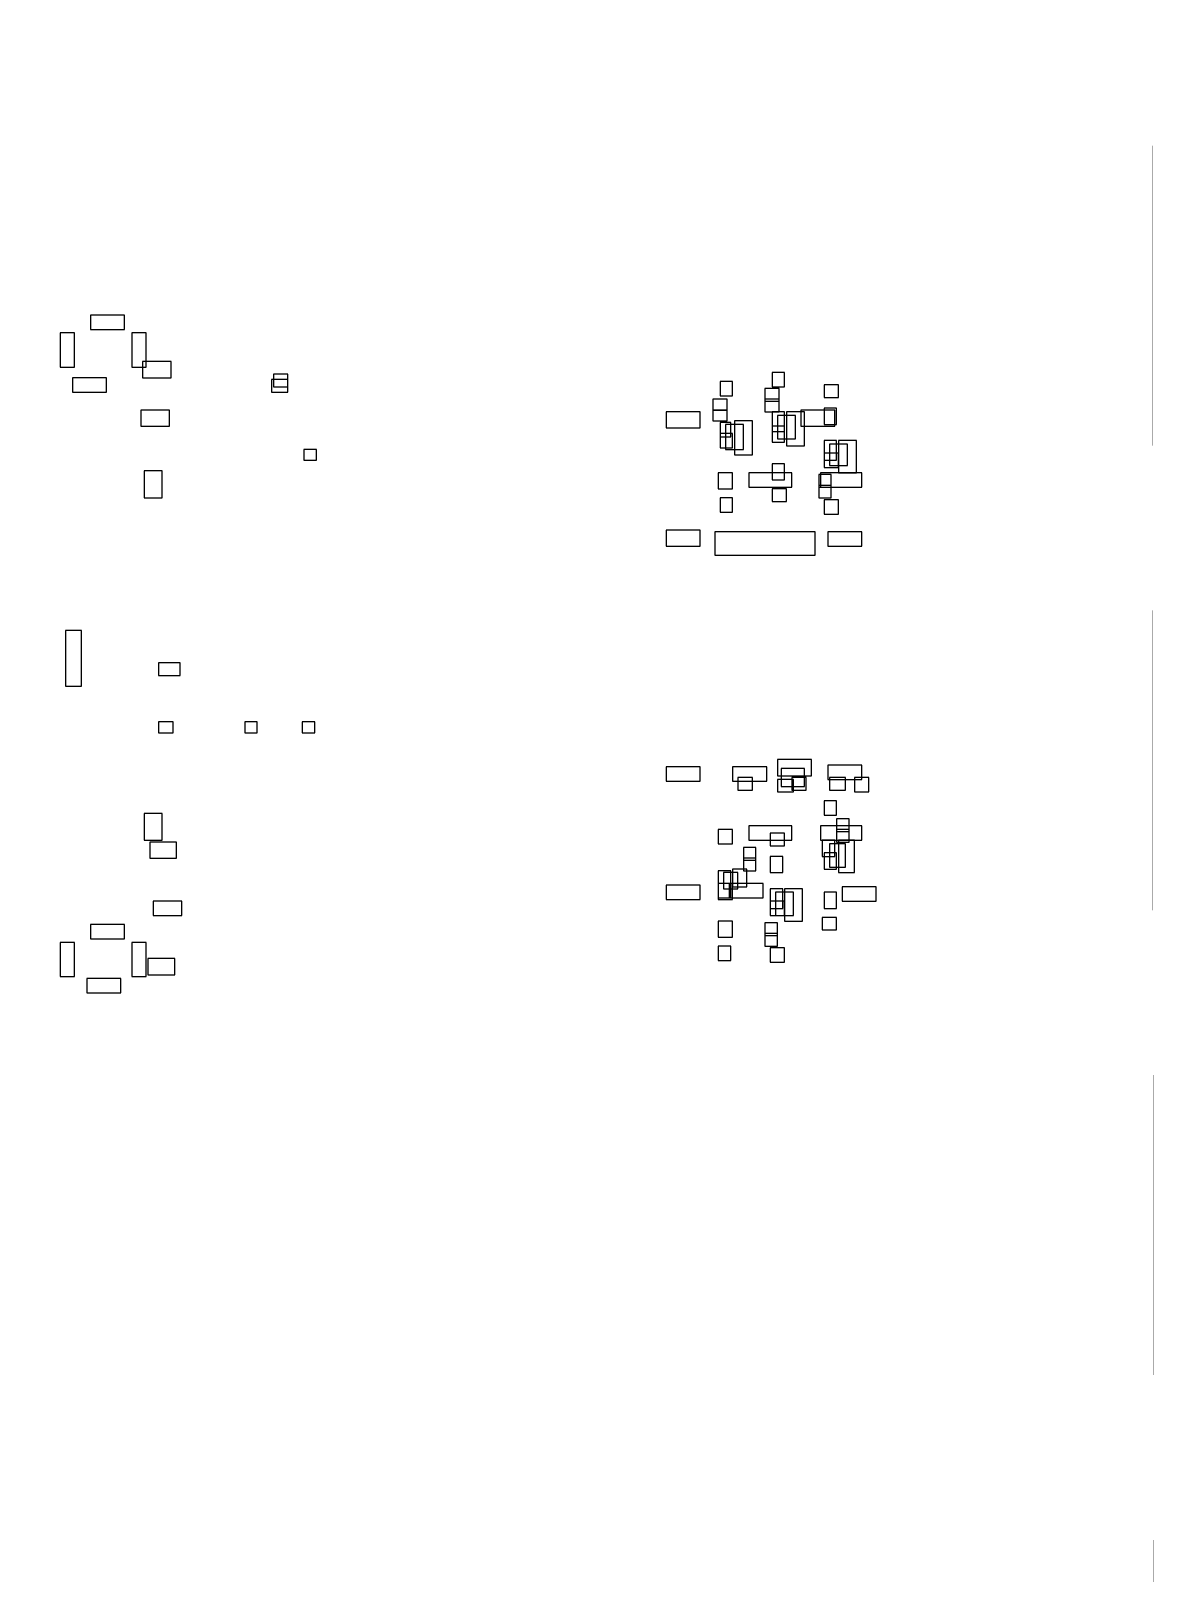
# Model space of a CAD drawing. Extents: x 60 to 527, y 203 to 810.
# Drawn here: x 306.1 to 527.1, y 506.7 to 810.2 of the extents above; entities that cross this region are included whole.
import ezdxf

# ---------------------------------------------------------------- set-up
doc = ezdxf.new("R2010")
doc.units = 0
doc.header["$MEASUREMENT"] = 0
doc.layers.add('C00-00-00-BLACK', color=7, linetype='Continuous')

msp = doc.modelspace()

# ---------------------------------------------------------------- linework, layer by layer
at = {"layer": 'C00-00-00-BLACK', "const_width": 0.0423}
msp.add_lwpolyline([(61.284, 623.316), (61.284, 810.133), (526.697, 810.133), (527.036, 337.355)], dxfattribs=at)
at = {"layer": 'C00-00-00-BLACK'}
for points in [[(317.853, 751.417), (324.556, 751.417), (324.556, 754.239), (317.853, 754.239), (317.853, 751.417)], [(311.856, 744.008), (314.678, 744.008), (314.678, 750.711), (311.856, 750.711), (311.856, 744.008)], [(325.967, 744.008), (328.789, 744.008), (328.789, 750.711), (325.967, 750.711), (325.967, 744.008)], [(328.083, 741.892), (333.728, 741.892), (333.728, 745.067), (328.083, 745.067), (328.083, 741.892)], [(314.325, 739.069), (321.028, 739.069), (321.028, 741.892), (314.325, 741.892), (314.325, 739.069)], [(353.483, 739.069), (356.658, 739.069), (356.658, 741.539), (353.483, 741.539), (353.483, 739.069)], [(353.836, 740.128), (356.658, 740.128), (356.658, 742.597), (353.836, 742.597), (353.836, 740.128)], [(441.678, 738.364), (444.147, 738.364), (444.147, 741.186), (441.678, 741.186), (441.678, 738.364)], [(451.908, 740.128), (454.378, 740.128), (454.378, 742.95), (451.908, 742.95), (451.908, 740.128)], [(440.267, 735.542), (443.089, 735.542), (443.089, 737.658), (440.267, 737.658), (440.267, 735.542)], [(450.497, 737.306), (453.319, 737.306), (453.319, 739.775), (450.497, 739.775), (450.497, 737.306)], [(450.497, 735.189), (453.319, 735.189), (453.319, 737.658), (450.497, 737.658), (450.497, 735.189)], [(462.139, 738.011), (464.961, 738.011), (464.961, 740.481), (462.139, 740.481), (462.139, 738.011)], [(327.731, 732.367), (333.375, 732.367), (333.375, 735.542), (327.731, 735.542), (327.731, 732.367)], [(431.094, 732.014), (437.797, 732.014), (437.797, 735.189), (431.094, 735.189), (431.094, 732.014)], [(440.267, 733.425), (443.089, 733.425), (443.089, 735.542), (440.267, 735.542), (440.267, 733.425)], [(451.908, 731.308), (454.378, 731.308), (454.378, 735.189), (451.908, 735.189), (451.908, 731.308)], [(452.967, 729.897), (456.494, 729.897), (456.494, 734.483), (452.967, 734.483), (452.967, 729.897)], [(454.731, 728.486), (458.258, 728.486), (458.258, 735.189), (454.731, 735.189), (454.731, 728.486)], [(457.553, 732.367), (464.256, 732.367), (464.256, 735.542), (457.553, 735.542), (457.553, 732.367)], [(462.139, 732.719), (464.608, 732.719), (464.608, 735.894), (462.139, 735.894), (462.139, 732.719)], [(441.678, 730.25), (443.794, 730.25), (443.794, 733.072), (441.678, 733.072), (441.678, 730.25)], [(442.736, 727.781), (446.264, 727.781), (446.264, 732.719), (442.736, 732.719), (442.736, 727.781)], [(444.5, 726.722), (448.028, 726.722), (448.028, 733.425), (444.5, 733.425), (444.5, 726.722)], [(451.908, 729.192), (454.378, 729.192), (454.378, 732.367), (451.908, 732.367), (451.908, 729.192)], [(441.678, 728.133), (444.147, 728.133), (444.147, 730.956), (441.678, 730.956), (441.678, 728.133)], [(462.139, 725.664), (464.608, 725.664), (464.608, 729.544), (462.139, 729.544), (462.139, 725.664)], [(463.197, 724.606), (466.725, 724.606), (466.725, 728.839), (463.197, 728.839), (463.197, 724.606)], [(464.961, 723.194), (468.489, 723.194), (468.489, 729.544), (464.961, 729.544), (464.961, 723.194)], [(359.833, 725.664), (362.303, 725.664), (362.303, 727.781), (359.833, 727.781), (359.833, 725.664)], [(462.139, 724.253), (464.961, 724.253), (464.961, 727.075), (462.139, 727.075), (462.139, 724.253)], [(328.436, 718.256), (331.964, 718.256), (331.964, 723.547), (328.436, 723.547), (328.436, 718.256)], [(441.325, 720.019), (444.147, 720.019), (444.147, 723.194), (441.325, 723.194), (441.325, 720.019)], [(447.322, 720.372), (455.789, 720.372), (455.789, 723.194), (447.322, 723.194), (447.322, 720.372)], [(451.908, 721.783), (454.378, 721.783), (454.378, 724.958), (451.908, 724.958), (451.908, 721.783)], [(461.081, 720.372), (463.55, 720.372), (463.55, 722.842), (461.081, 722.842), (461.081, 720.372)], [(461.433, 720.372), (469.547, 720.372), (469.547, 723.194), (461.433, 723.194), (461.433, 720.372)], [(451.908, 717.55), (454.731, 717.55), (454.731, 720.019), (451.908, 720.019), (451.908, 717.55)], [(461.081, 718.256), (463.55, 718.256), (463.55, 720.725), (461.081, 720.725), (461.081, 718.256)], [(441.678, 715.433), (444.147, 715.433), (444.147, 718.256), (441.678, 718.256), (441.678, 715.433)], [(462.139, 715.081), (464.961, 715.081), (464.961, 717.903), (462.139, 717.903), (462.139, 715.081)], [(431.094, 708.731), (437.797, 708.731), (437.797, 711.906), (431.094, 711.906), (431.094, 708.731)], [(440.619, 706.967), (460.375, 706.967), (460.375, 711.553), (440.619, 711.553), (440.619, 706.967)], [(462.844, 708.731), (469.547, 708.731), (469.547, 711.553), (462.844, 711.553), (462.844, 708.731)], [(312.914, 681.214), (316.089, 681.214), (316.089, 692.15), (312.914, 692.15), (312.914, 681.214)], [(331.258, 683.331), (335.492, 683.331), (335.492, 685.8), (331.258, 685.8), (331.258, 683.331)], [(331.258, 672.042), (334.081, 672.042), (334.081, 674.158), (331.258, 674.158), (331.258, 672.042)], [(348.192, 672.042), (350.661, 672.042), (350.661, 674.158), (348.192, 674.158), (348.192, 672.042)], [(359.481, 672.042), (361.95, 672.042), (361.95, 674.158), (359.481, 674.158), (359.481, 672.042)], [(431.094, 662.517), (437.797, 662.517), (437.797, 665.339), (431.094, 665.339), (431.094, 662.517)], [(444.147, 662.517), (450.85, 662.517), (450.85, 665.339), (444.147, 665.339), (444.147, 662.517)], [(452.967, 663.575), (459.669, 663.575), (459.669, 666.75), (452.967, 666.75), (452.967, 663.575)], [(453.672, 661.458), (458.258, 661.458), (458.258, 664.986), (453.672, 664.986), (453.672, 661.458)], [(462.844, 662.869), (469.547, 662.869), (469.547, 665.692), (462.844, 665.692), (462.844, 662.869)], [(445.206, 660.753), (448.028, 660.753), (448.028, 663.222), (445.206, 663.222), (445.206, 660.753)], [(452.967, 660.4), (456.142, 660.4), (456.142, 662.869), (452.967, 662.869), (452.967, 660.4)], [(455.789, 660.753), (458.611, 660.753), (458.611, 663.222), (455.789, 663.222), (455.789, 660.753)], [(463.197, 660.753), (466.372, 660.753), (466.372, 663.222), (463.197, 663.222), (463.197, 660.753)], [(468.136, 660.4), (470.958, 660.4), (470.958, 663.222), (468.136, 663.222), (468.136, 660.4)], [(462.139, 655.814), (464.608, 655.814), (464.608, 658.636), (462.139, 658.636), (462.139, 655.814)], [(328.436, 650.875), (331.964, 650.875), (331.964, 656.167), (328.436, 656.167), (328.436, 650.875)], [(441.325, 650.169), (444.147, 650.169), (444.147, 652.992), (441.325, 652.992), (441.325, 650.169)], [(447.322, 650.875), (455.789, 650.875), (455.789, 653.697), (447.322, 653.697), (447.322, 650.875)], [(461.433, 650.875), (469.547, 650.875), (469.547, 653.697), (461.433, 653.697), (461.433, 650.875)], [(464.608, 652.639), (467.078, 652.639), (467.078, 655.108), (464.608, 655.108), (464.608, 652.639)], [(464.608, 650.522), (467.078, 650.522), (467.078, 652.992), (464.608, 652.992), (464.608, 650.522)], [(329.494, 647.347), (334.786, 647.347), (334.786, 650.522), (329.494, 650.522), (329.494, 647.347)], [(446.264, 646.994), (448.733, 646.994), (448.733, 649.464), (446.264, 649.464), (446.264, 646.994)], [(451.556, 649.817), (454.378, 649.817), (454.378, 652.286), (451.556, 652.286), (451.556, 649.817)], [(461.786, 647.7), (464.256, 647.7), (464.256, 650.875), (461.786, 650.875), (461.786, 647.7)], [(463.197, 645.583), (466.372, 645.583), (466.372, 650.169), (463.197, 650.169), (463.197, 645.583)], [(464.961, 644.525), (468.136, 644.525), (468.136, 650.875), (464.961, 650.875), (464.961, 644.525)], [(446.264, 644.878), (448.733, 644.878), (448.733, 647.347), (446.264, 647.347), (446.264, 644.878)], [(451.556, 644.525), (454.025, 644.525), (454.025, 647.7), (451.556, 647.7), (451.556, 644.525)], [(462.139, 645.231), (464.608, 645.231), (464.608, 648.406), (462.139, 648.406), (462.139, 645.231)], [(441.325, 639.586), (443.794, 639.586), (443.794, 644.878), (441.325, 644.878), (441.325, 639.586)], [(442.383, 641.35), (445.206, 641.35), (445.206, 644.525), (442.383, 644.525), (442.383, 641.35)], [(444.147, 641.703), (446.969, 641.703), (446.969, 645.231), (444.147, 645.231), (444.147, 641.703)], [(431.094, 639.233), (437.797, 639.233), (437.797, 642.056), (431.094, 642.056), (431.094, 639.233)], [(441.325, 639.233), (444.147, 639.233), (444.147, 642.408), (441.325, 642.408), (441.325, 639.233)], [(443.442, 639.586), (450.144, 639.586), (450.144, 642.408), (443.442, 642.408), (443.442, 639.586)], [(451.556, 637.469), (454.025, 637.469), (454.025, 641.35), (451.556, 641.35), (451.556, 637.469)], [(452.614, 636.058), (456.142, 636.058), (456.142, 640.644), (452.614, 640.644), (452.614, 636.058)], [(454.378, 635), (457.906, 635), (457.906, 641.35), (454.378, 641.35), (454.378, 635)], [(462.139, 637.469), (464.608, 637.469), (464.608, 640.644), (462.139, 640.644), (462.139, 637.469)], [(465.667, 638.881), (472.369, 638.881), (472.369, 641.703), (465.667, 641.703), (465.667, 638.881)], [(330.2, 636.058), (335.844, 636.058), (335.844, 638.881), (330.2, 638.881), (330.2, 636.058)], [(451.556, 636.058), (454.378, 636.058), (454.378, 638.881), (451.556, 638.881), (451.556, 636.058)], [(317.853, 631.472), (324.556, 631.472), (324.556, 634.294), (317.853, 634.294), (317.853, 631.472)], [(441.325, 631.825), (444.147, 631.825), (444.147, 635), (441.325, 635), (441.325, 631.825)], [(450.497, 632.178), (452.967, 632.178), (452.967, 634.647), (450.497, 634.647), (450.497, 632.178)], [(461.786, 633.236), (464.608, 633.236), (464.608, 635.706), (461.786, 635.706), (461.786, 633.236)], [(450.497, 630.061), (452.967, 630.061), (452.967, 632.531), (450.497, 632.531), (450.497, 630.061)], [(311.856, 624.064), (314.678, 624.064), (314.678, 630.767), (311.856, 630.767), (311.856, 624.064)], [(325.967, 624.064), (328.789, 624.064), (328.789, 630.767), (325.967, 630.767), (325.967, 624.064)], [(441.325, 627.239), (443.794, 627.239), (443.794, 630.061), (441.325, 630.061), (441.325, 627.239)], [(451.556, 626.886), (454.378, 626.886), (454.378, 629.708), (451.556, 629.708), (451.556, 626.886)], [(329.142, 624.417), (334.433, 624.417), (334.433, 627.592), (329.142, 627.592), (329.142, 624.417)], [(317.147, 620.889), (323.85, 620.889), (323.85, 623.711), (317.147, 623.711), (317.147, 620.889)]]:
    msp.add_lwpolyline(points, close=True, dxfattribs=at)

doc.saveas('drawing.dxf')
